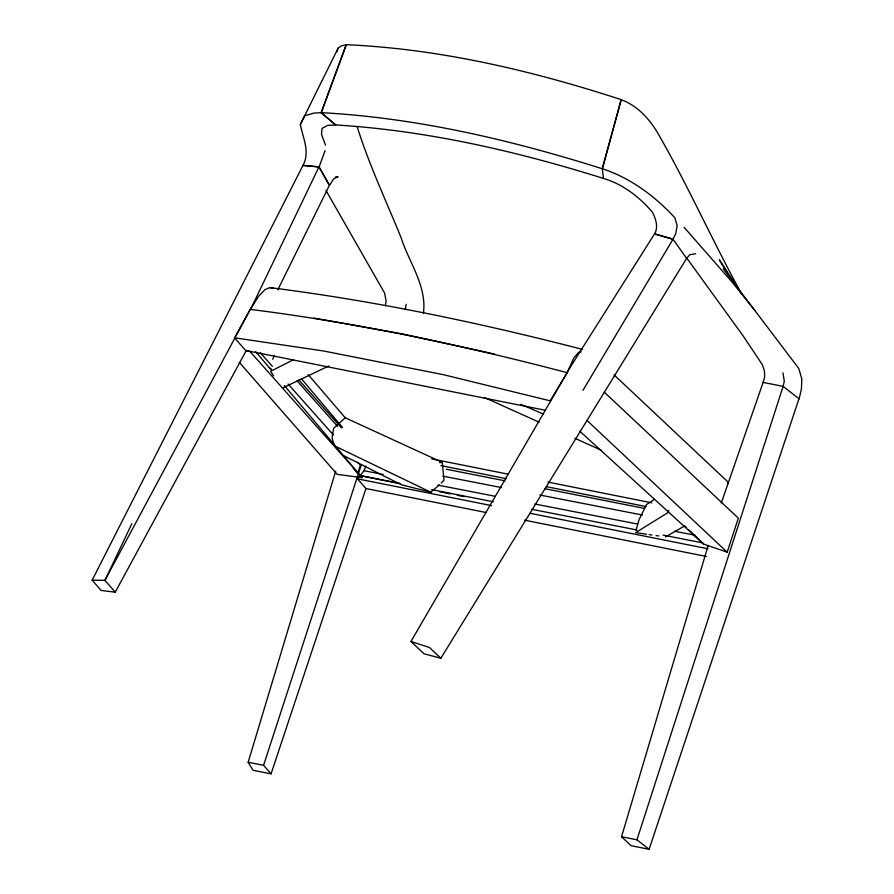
<?xml version="1.0" encoding="UTF-8"?>
<svg xmlns="http://www.w3.org/2000/svg" width="894" height="894" viewBox="0 0 894 894"><rect width="100%" height="100%" fill="white"/><g stroke="black" fill="none" stroke-linecap="round" stroke-linejoin="round"><path stroke-width="1.34" d="M423.421 313.168C427.075 286.002 408.927 262.322 401.06 237.614C386.13 200.826 369.066 164.775 357.209 126.825M636.014 530.265L639.165 519.448L646.496 504.618L654.386 499.388M385.381 305.804L386.074 301.122L384.632 293.064L325.952 190.411M405.306 309.626L406.189 304.284M321.147 112.644C416.973 117.807 511.044 139.978 602.299 168.754C630.572 177.94 654.844 196.121 674.847 217.767L677.127 225.612L675.808 233.423L673.003 239.234L654.576 233.882L571.009 365.992L410.972 641.467L424.058 653.793L440.865 658.241L686.626 258.366L673.003 239.234L654.576 233.882C658.554 227.4 655.861 218.918 652.531 212.291C639.378 196.959 623.04 184.209 603.45 178.42L602.31 168.81L621.196 99.625C532.176 70.648 439.993 48.846 346.179 44.7L321.147 112.644L335.753 125.026L327.707 125.361L322.019 128.39L321.482 134.29L325.494 145.186M621.196 99.625L602.31 168.81M721.324 502.909L763.13 382.386L764.616 377.145L764.482 370.999L762.291 364.64L743.35 336.2L686.514 257.751M798.979 398.758L649.122 849.3L631.086 845.702L621.542 836.728L708.171 545.463M365.814 466.098L363.992 470.713L357.499 478.86L365.97 488.537L271.061 773.869L253.036 770.27L248.163 762.236L335.686 471.172M325.081 150.684L319.102 166.921L329.584 185.416L333.529 178.968L338.133 176.688L335.451 176.99M239.257 362.305L337.217 474.379L362.159 477.664L357.701 473.395L360.316 465.204L357.533 462.086M649.122 849.3L636.953 839.801L783.122 386.376L784.295 381.246L782.976 372.887M271.061 773.869L263.585 765.309L361.042 465.606M579.826 431.221L703.701 544.122L727.18 552.19L738.321 518.151L604.355 392.231M336.926 51.774L338.178 48.052L341.597 45.739L346.313 44.856L321.248 112.722L314.029 113.057L304.608 115.84L300.328 124.512C302.954 137.933 310.263 152.014 302.977 165.412L92.16 580.184L101.089 590.442L115.248 592.174L246.398 350.292M272.704 359.265L274.246 355.834M567.455 371.971L573.847 357.913L578.619 352.471L581.223 351.767M131.865 523.649L104.933 580.362L92.16 580.184M319.102 166.921L302.977 165.412L318.968 166.921L253.304 303.681L104.933 580.362L115.248 592.174M300.328 124.512L338.178 48.052M277.822 289.779L329.383 185.404L318.968 166.921M668.846 510.452L667.684 512.754L635.679 532.656L646.541 534.199M234.563 337.809L250.242 309.391C357.231 322.823 462.902 345.285 567.154 372.664L550.223 400.847L443.279 374.653L323.773 351.029L234.563 337.809L245.582 350.448L545.161 410.223M582.966 390.354L673.003 239.234M250.756 308.799L258.645 296.216L265.049 289.578L269.91 287.622C375.368 300.898 479.553 322.79 582.419 349.364M686.592 258.321L689.889 254.667L695.633 253.773M439.334 484.939L430.819 492.214L401.328 484.749L344.514 456.074M441.178 483.051L443.949 480.234L442.318 462.41L345.263 417.789L308.229 374.664M345.263 417.789L333.685 428.248L332.009 437.87L334.445 445.827L430.819 492.214M665.561 536.914L684.145 526.231M293.031 359.947L270.625 371.289L273.575 375.86M282.94 387.851L328.858 365.937M439.658 462.701L442.318 462.41M245.962 350.951L249.951 351.443L362.159 477.664L284.337 385.549M649.256 534.59L651.972 534.981M656.051 535.562L658.766 535.953M313.872 318.085L403.015 334.054L494.527 354.069M269.91 287.622L273.408 288.304M442.821 476.122L501.601 487.588M539.875 495.041L642.406 515.022M363.992 470.713L383.135 474.446M437.837 485.107L495.276 496.304M534.936 504.037L637.5 524.018M674.434 531.215L694.94 535.215M446.285 469.227L505.043 480.838M544.669 488.672L644.406 508.384M400.132 483.442L360.416 475.642L397.26 483.106M431.623 489.633L493.253 501.746M531.606 509.278L637.053 529.997M663.08 535.104L702.796 542.904M763.13 382.386L783.122 386.376L799.102 398.847L801.415 389.102L801.84 379L798.823 368.563L723.291 268.87M431.701 458.913L508.25 474.189M547.899 482.089L651.793 502.819M440.876 465.606L506.507 478.703M546.156 486.615L645.96 506.529M357.499 478.86L491.644 505.624M529.974 513.268L707.925 548.771M365.97 488.537L486.291 512.553M524.566 520.185L706.416 556.47M248.163 762.236L263.585 765.309M621.542 836.728L636.953 839.801M439.569 491.678L450.487 493.89M457.315 495.276L464.131 496.651M603.45 178.431C516.475 151.12 426.829 130.546 335.652 124.925L321.248 112.722M410.972 641.467L429.489 647.535L440.865 658.241M520.889 404.311L543.641 414.201M621.207 99.703C637.768 105.704 649.86 119.394 658.476 134.301C688.402 186.41 712.697 241.469 741.707 294.07M484.425 397.517L539.16 422.203M574.808 438.272L601.55 450.33M269.34 367.803L271.608 369.267M614.055 374.854L727.18 481.263L728.398 483.676M587.012 420.448L727.18 552.19M684.547 525.828L686.558 527.762M688.581 529.684L703.701 544.122M684.145 227.355L732.287 282.325L754.905 310.509M298.808 379.894L341.486 427.868M297.02 380.788L337.597 426.404M260.288 352.75L272.335 366.283M288.08 383.984L333.451 435.009M353.13 468.165L357.701 473.395M301.345 378.687L342.469 427.41M255.718 351.677L270.927 369.669M741.998 294.327L719.324 259.785L728.666 275.285"/></g></svg>
